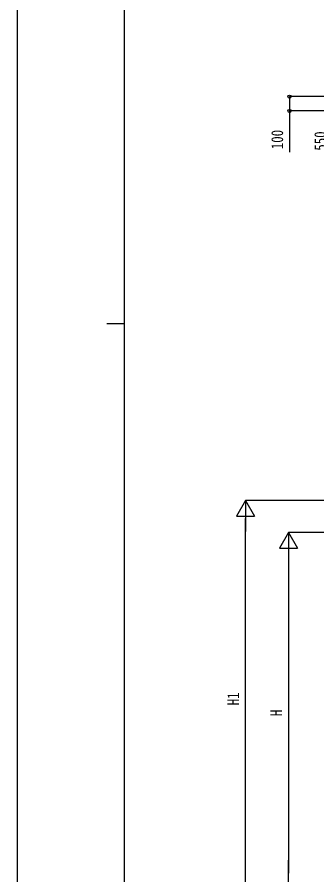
# Model space of a CAD drawing. Units: millimetres, scale not verified. Extents: x -10512 to 10512, y -7425 to 7425.
# Drawn here: x -10512 to -8422, y -3533 to 2448 of the extents above; entities that cross this region are included whole.
import ezdxf
from ezdxf.enums import TextEntityAlignment as Align

# ---------------------------------------------------------------- set-up
doc = ezdxf.new("R2010")
doc.units = ezdxf.units.MM
doc.header["$LTSCALE"] = 30
for name, color, linetype in [('0-5_YKK_A1', 4, 'Continuous'), ('0-6_YKK_D', 6, 'Continuous'), ('0-7_YKK_ZWAK', 7, 'Continuous')]:
    doc.layers.add(name, color=color, linetype=linetype)
doc.styles.add('ＭＳ ゴシック', font='')
doc.styles.get('ＭＳ ゴシック').set_extended_font_data('MS Gothic')

msp = doc.modelspace()

# ---------------------------------------------------------------- linework, layer by layer
at = {"layer": '0-5_YKK_A1'}
for p, q in [((-7815.25, 1893.36), (-8463.45, 1893.36)), ((-8012.5, 1793.36), (-8463.45, 1793.36))]:
    msp.add_line(p, q, dxfattribs=at)
at = {"layer": '0-6_YKK_D'}
for p, q in [((-8464.45, 1893.36), (-8613.5, 1893.36)), ((-8464.45, 1793.36), (-8613.5, 1793.36)), ((-8919.4, -922.91), (-8981.9, -1031.17)), ((-8113.5, -922.91), (-8920.4, -922.91)), ((-8919.4, -922.91), (-8856.9, -1031.17)), ((-8919.4, -922.91), (-8919.4, -1139.42)), ((-8981.9, -1031.17), (-8856.9, -1031.17)), ((-8919.4, -3520.91), (-8919.4, -1047.91)), ((-8619.4, -1145.91), (-8681.9, -1254.17)), ((-8113.5, -1145.91), (-8620.4, -1145.91)), ((-8619.4, -1145.91), (-8556.9, -1254.17)), ((-8619.4, -1145.91), (-8619.4, -1362.42)), ((-8681.9, -1254.17), (-8556.9, -1254.17)), ((-8619.4, -1270.91), (-8619.4, -3520.91)), ((-8919.4, -3645.91), (-8919.4, -3429.41)), ((-8619.4, -3645.91), (-8619.4, -3429.41))]:
    msp.add_line(p, q, dxfattribs=at)
msp.add_lwpolyline([(-8612.5, 1893.36), (-8612.5, 1793.36), (-8612.5, 1506.86)], dxfattribs=at)
for centre in [(-8612.5, 1893.36), (-8612.5, 1793.36)]:
    msp.add_circle(centre, 10.62, dxfattribs=at)
at = {"layer": '0-7_YKK_ZWAK'}
for p, q in [((-9762.45, -6312.5), (-9762.45, 6937.5)), ((-9887.45, 312.5), (-9762.45, 312.5))]:
    msp.add_line(p, q, dxfattribs=at)
msp.add_lwpolyline([(-10512.5, -7425), (10512.5, -7425), (10512.5, 7425), (-10512.5, 7425)], close=True, dxfattribs=at)

# ---------------------------------------------------------------- texts
at = {"layer": '0-6_YKK_D', "style": 'ＭＳ ゴシック', "width": 0.8}
for s, p in [('100', (-8632.5, 1526.86)), ('550', (-8332.5, 1516.36)), ('H1', (-8939.4, -2350.41)), ('H', (-8639.4, -2425.91))]:
    msp.add_text(s, height=82.48, rotation=90, dxfattribs=at).set_placement(p, align=Align.BOTTOM_LEFT)

doc.saveas('drawing.dxf')
